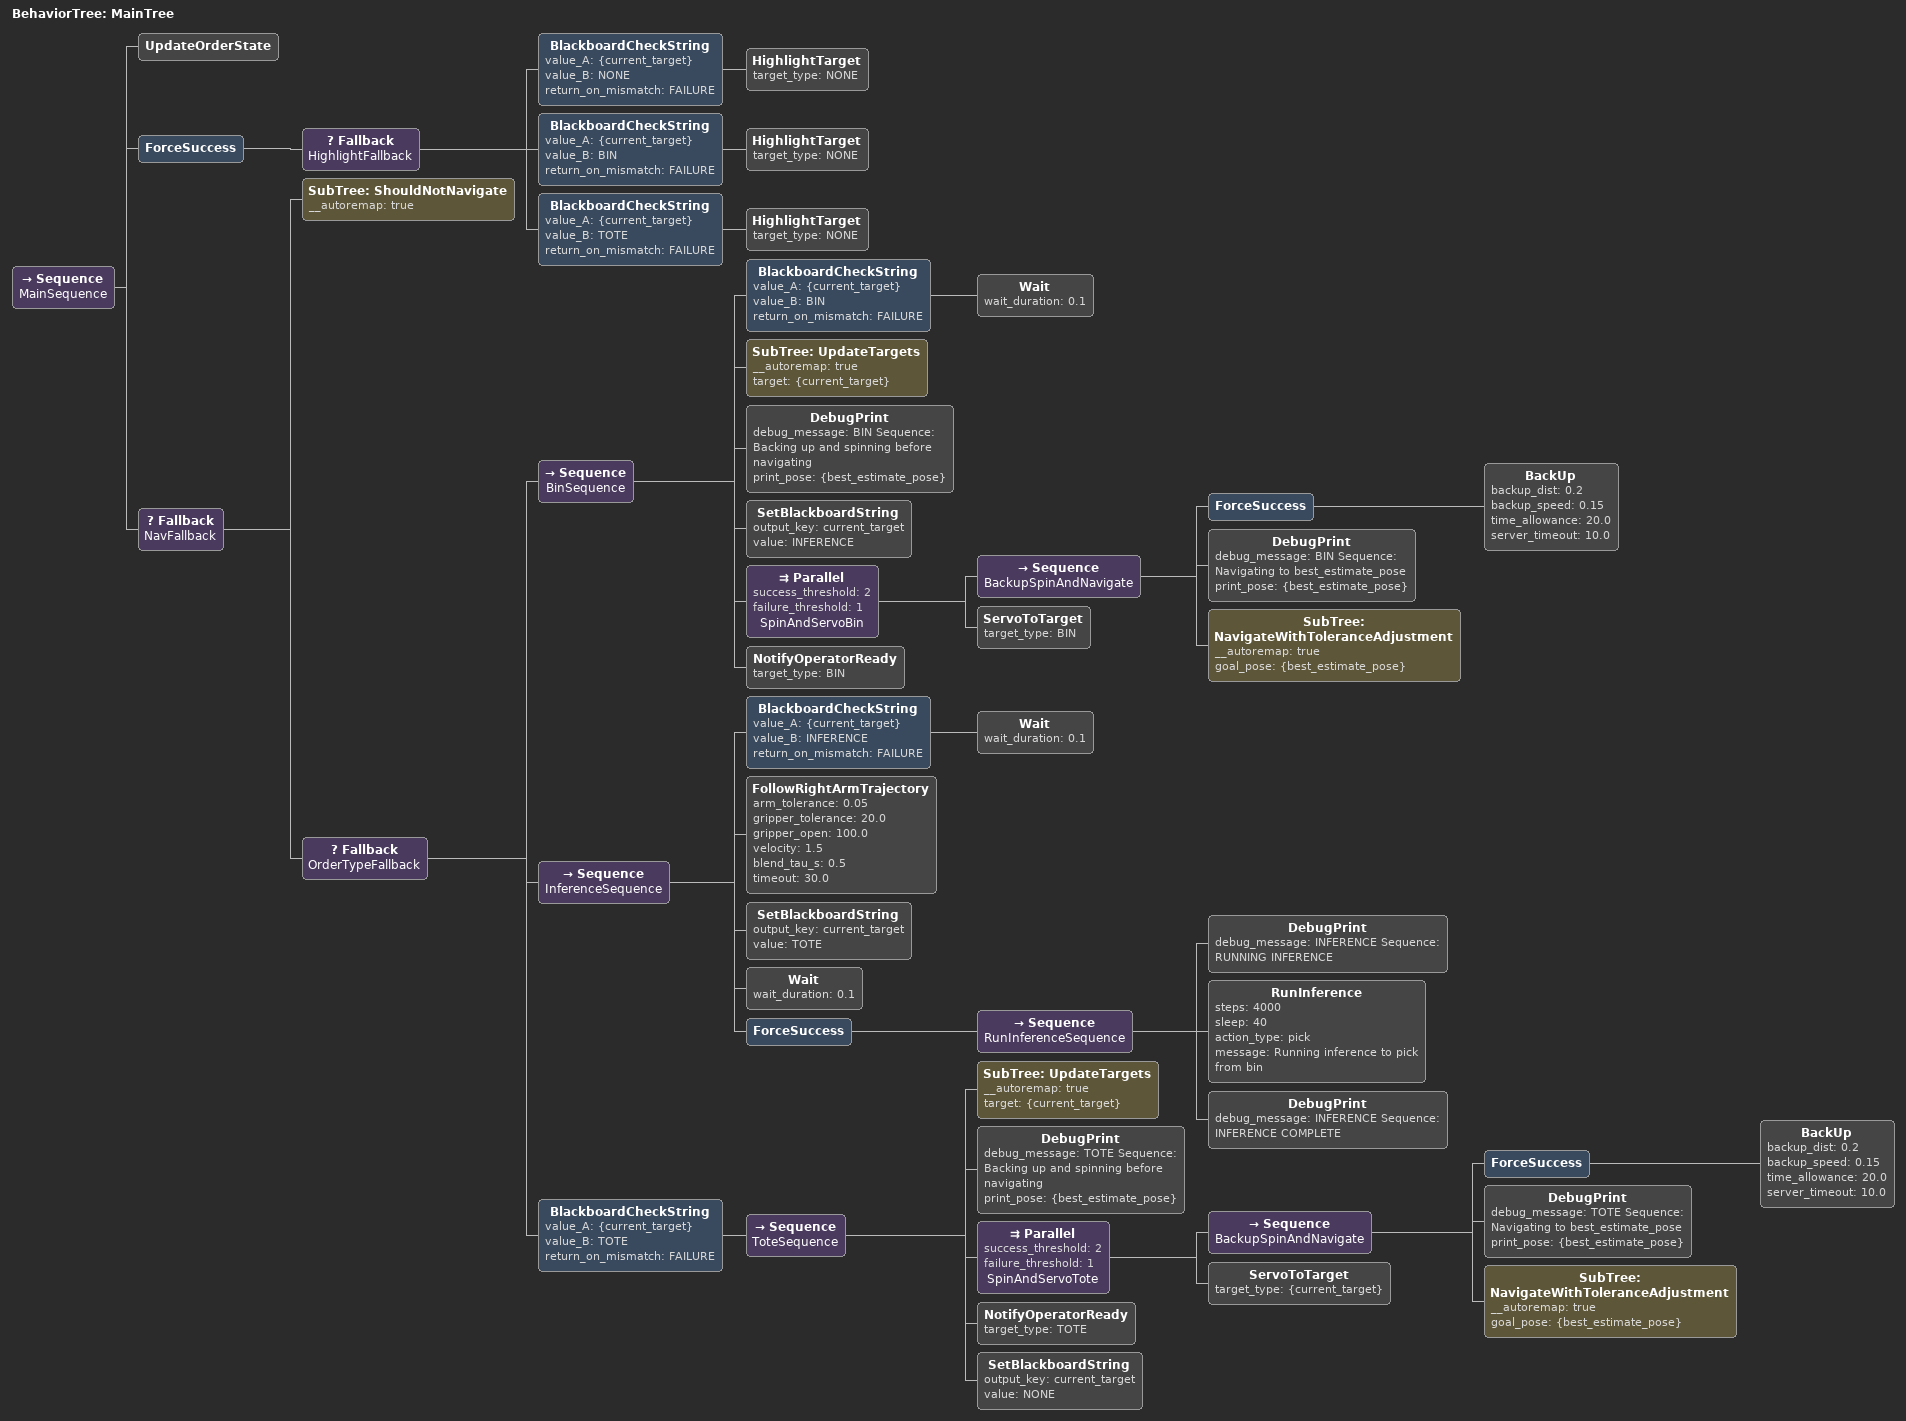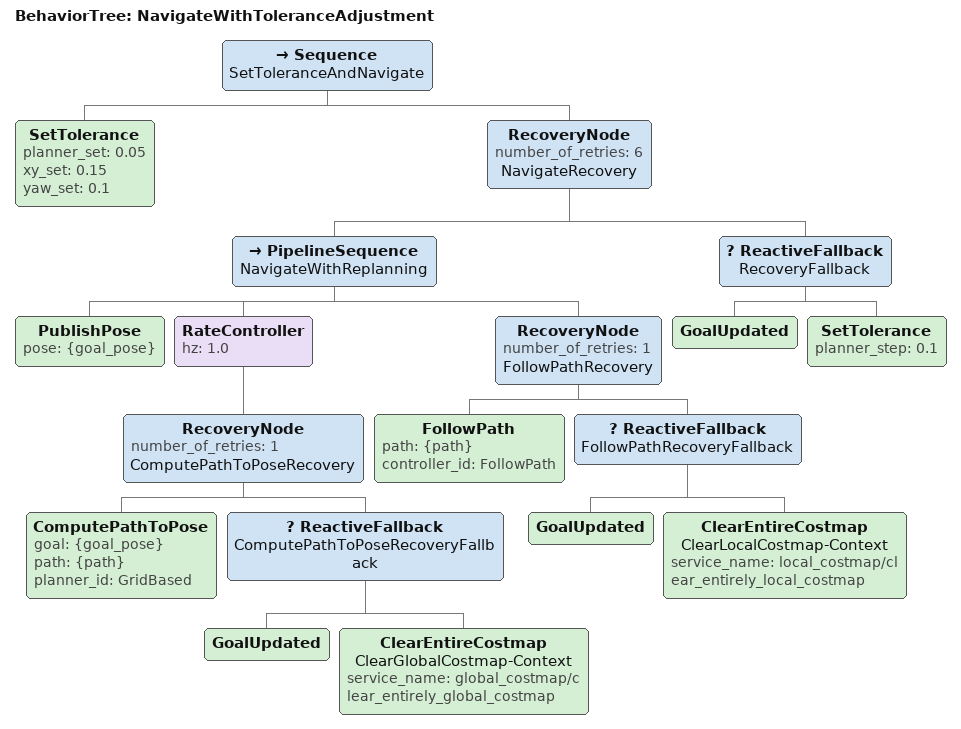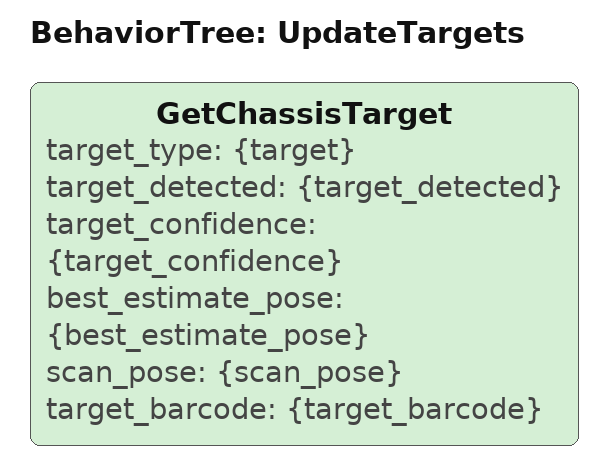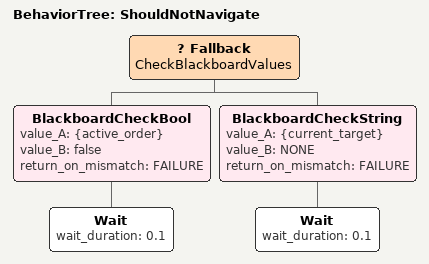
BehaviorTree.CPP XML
<?xml version="1.0" encoding="UTF-8"?>

<root BTCPP_format="4" main_tree_to_execute="MainTree">

  <BehaviorTree ID="MainTree">

    <Sequence name="MainSequence">
      <!-- Blackboard variables -->
      <!-- active_order: bool (set by UpdateOrderState) -->
      <!-- current target: string 'BIN', 'TOTE', 'NONE' (set by BT) -->

      <!-- Update order variables -->
      <UpdateOrderState/>

      <!-- Cancel any active highlight from the previous tick -->
      <ForceSuccess>
        <Fallback name="HighlightFallback">
          <BlackboardCheckString value_A="{current_target}" value_B="NONE" return_on_mismatch="FAILURE">
            <HighlightTarget target_type="NONE"/>
          </BlackboardCheckString>
          <BlackboardCheckString value_A="{current_target}" value_B="BIN" return_on_mismatch="FAILURE">
            <HighlightTarget target_type="NONE"/>
          </BlackboardCheckString>
          <BlackboardCheckString value_A="{current_target}" value_B="TOTE" return_on_mismatch="FAILURE">
            <HighlightTarget target_type="NONE"/>
          </BlackboardCheckString>
        </Fallback>
      </ForceSuccess>

      <!-- Fallback to verify nav should be executed -->
      <Fallback name="NavFallback">

        <!-- Check if we should NOT navigate -->
        <SubTree ID="ShouldNotNavigate" __autoremap="true"/>

        <!-- ===== Decide which order to do: BIN or TOTE ===== -->
        <Fallback name="OrderTypeFallback">

          <!-- ===== BIN order sequence (same as direct_nav_no_center) ===== -->
          <Sequence name="BinSequence">

            <BlackboardCheckString value_A="{current_target}" value_B="BIN" return_on_mismatch="FAILURE">
              <Wait wait_duration="0.1"/>
            </BlackboardCheckString>

            <!-- Get BIN target -->
            <SubTree ID="UpdateTargets" __autoremap="true" target="{current_target}"/>
            <DebugPrint debug_message="BIN Sequence: Backing up and spinning before navigating" print_pose="{best_estimate_pose}"/>

            <!-- Mark current target as INFERENCE -->
            <SetBlackboardString output_key="current_target" value="INFERENCE"/>

            <!-- Backup, Navigate to BIN, AND servo arms/torso in parallel -->
            <Parallel success_threshold="2" failure_threshold="1" name="SpinAndServoBin">

              <Sequence name="BackupSpinAndNavigate">
                <ForceSuccess>
                  <BackUp backup_dist="0.2" backup_speed="0.15" time_allowance="20.0" server_timeout="10.0"/>
                </ForceSuccess>
                <DebugPrint debug_message="BIN Sequence: Navigating to best_estimate_pose" print_pose="{best_estimate_pose}"/>
                <SubTree ID="NavigateWithToleranceAdjustment" __autoremap="true" goal_pose="{best_estimate_pose}"/>
              </Sequence>

              <ServoToTarget target_type="BIN"/>

            </Parallel>

            <!-- Robot is navigated + servoed at the BIN: alert the operator it is ready to pick -->
            <NotifyOperatorReady target_type="BIN"/>

          </Sequence>

          <!-- Start of InferenceSequence -->
          <Sequence name="InferenceSequence">

            <BlackboardCheckString value_A="{current_target}" value_B="INFERENCE" return_on_mismatch="FAILURE">
              <Wait wait_duration="0.1"/>
            </BlackboardCheckString>

            <!-- Blend the right arm through the recorded per-shelf trajectory to the
                 optimal pre-inference pose (left arm -> servo pose, right gripper open) -->
            <FollowRightArmTrajectory arm_tolerance="0.05"
                                      gripper_tolerance="20.0"
                                      gripper_open="100.0"
                                      velocity="1.5"
                                      blend_tau_s="0.5"
                                      timeout="30.0"/>

            <!-- Mark next target as TOTE early so the TOTE sequence can begin on the next tick -->
            <SetBlackboardString output_key="current_target" value="TOTE"/>

            <Wait wait_duration="0.1"/>

            <!-- Run inference to pick from bin-->
            <ForceSuccess>
              <Sequence name="RunInferenceSequence">
                <DebugPrint debug_message="INFERENCE Sequence: RUNNING INFERENCE"/>
                <RunInference steps="4000" sleep="40" action_type="pick" message="Running inference to pick from bin"/>
                <DebugPrint debug_message="INFERENCE Sequence: INFERENCE COMPLETE"/>
              </Sequence>
            </ForceSuccess>

          </Sequence>
          <!-- End of InferenceSequence -->

          <BlackboardCheckString value_A="{current_target}" value_B="TOTE" return_on_mismatch="FAILURE">

            <!-- ===== TOTE order sequence (same as direct_nav_no_center) ===== -->
            <Sequence name="ToteSequence">

              <!-- Get TOTE target -->
              <SubTree ID="UpdateTargets" __autoremap="true" target="{current_target}"/>
              <DebugPrint debug_message="TOTE Sequence: Backing up and spinning before navigating" print_pose="{best_estimate_pose}"/>

              <!-- Backup, Navigate to TOTE, AND servo arms/torso in parallel -->
              <Parallel success_threshold="2" failure_threshold="1" name="SpinAndServoTote">

                <Sequence name="BackupSpinAndNavigate">
                  <ForceSuccess>
                    <BackUp backup_dist="0.2" backup_speed="0.15" time_allowance="20.0" server_timeout="10.0"/>
                  </ForceSuccess>
                  <DebugPrint debug_message="TOTE Sequence: Navigating to best_estimate_pose" print_pose="{best_estimate_pose}"/>
                  <SubTree ID="NavigateWithToleranceAdjustment" __autoremap="true" goal_pose="{best_estimate_pose}"/>
                </Sequence>

                <ServoToTarget target_type="{current_target}"/>

              </Parallel>

              <!-- Robot is navigated + servoed at the TOTE: alert the operator it is ready to place -->
              <NotifyOperatorReady target_type="TOTE"/>

              <!-- Mark current target as NONE -->
              <SetBlackboardString output_key="current_target" value="NONE"/>

            </Sequence>
          </BlackboardCheckString>
        <!-- End of bin vs tote fallback-->
        </Fallback>

      <!-- End of order fallback -->
      </Fallback>

    <!-- End of Main Sequence -->
    </Sequence>
  </BehaviorTree>

  <!-- ======= SUBTREE DEFINITIONS ======== -->

  <BehaviorTree ID="NavigateWithToleranceAdjustment">

    <Sequence name="SetToleranceAndNavigate">

      <!-- Set initial tolerances -->
      <SetTolerance planner_set="0.05" xy_set="0.15" yaw_set="0.1"/>

      <!-- Navigate with recoveries -->
      <RecoveryNode number_of_retries="6" name="NavigateRecovery">

        <PipelineSequence name="NavigateWithReplanning">

          <PublishPose pose="{goal_pose}"/>

          <RateController hz="1.0">
            <RecoveryNode number_of_retries="1" name="ComputePathToPoseRecovery">
              <ComputePathToPose goal="{goal_pose}" path="{path}" planner_id="GridBased"/>
              <ReactiveFallback name="ComputePathToPoseRecoveryFallback">
                <GoalUpdated/>
                <ClearEntireCostmap name="ClearGlobalCostmap-Context"
                                    service_name="global_costmap/clear_entirely_global_costmap"/>
              </ReactiveFallback>
            </RecoveryNode>
          </RateController>

          <RecoveryNode number_of_retries="1" name="FollowPathRecovery">
            <FollowPath path="{path}" controller_id="FollowPath"/>
            <ReactiveFallback name="FollowPathRecoveryFallback">
              <GoalUpdated/>
              <ClearEntireCostmap name="ClearLocalCostmap-Context"
                                  service_name="local_costmap/clear_entirely_local_costmap"/>
            </ReactiveFallback>
          </RecoveryNode>

        </PipelineSequence>

        <ReactiveFallback name="RecoveryFallback">
          <GoalUpdated/>
          <SetTolerance planner_step="0.1"/>
        </ReactiveFallback>

      </RecoveryNode>
    </Sequence>
  </BehaviorTree>

  <BehaviorTree ID="UpdateTargets">
    <GetChassisTarget
        target_type="{target}"
        target_detected="{target_detected}"
        target_confidence="{target_confidence}"
        best_estimate_pose="{best_estimate_pose}"
        scan_pose="{scan_pose}"
        target_barcode="{target_barcode}"/>
  </BehaviorTree>

  <!-- Subtree that returns failure if there is an order and bin/tote to
  nav to for the initial fallback -->
  <BehaviorTree ID="ShouldNotNavigate">
    <Fallback name="CheckBlackboardValues">
      <BlackboardCheckBool
          value_A="{active_order}"
          value_B="false"
          return_on_mismatch="FAILURE">
        <!-- Child that always succeeds if we pass the check -->
        <Wait wait_duration="0.1"/>
      </BlackboardCheckBool>

      <BlackboardCheckString
          value_A="{current_target}"
          value_B="NONE"
          return_on_mismatch="FAILURE">
        <Wait wait_duration="0.1"/>
      </BlackboardCheckString>
    </Fallback>
  </BehaviorTree>

  <!-- TreeNodesModel is only for Groot / documentation -->

</root>
